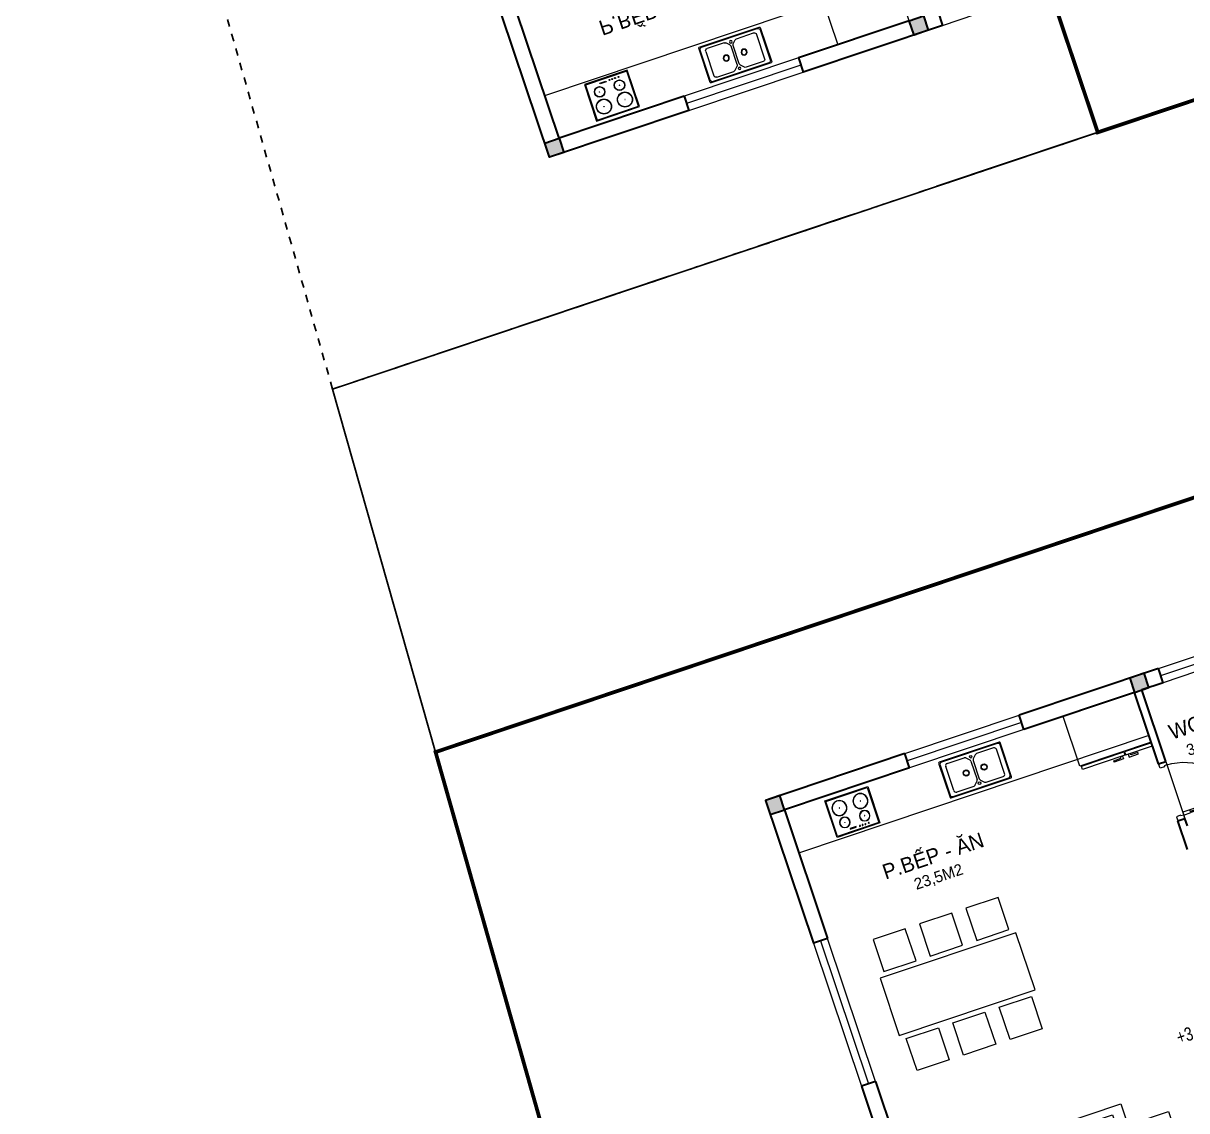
# Model space of a CAD drawing. Header units: metres. Extents: x 568336 to 569219, y 2065964 to 2066430.
# Drawn here: x 568524.19 to 568539.63, y 2066027.63 to 2066042.06 of the extents above; entities that cross this region are included whole.
import ezdxf

# ---------------------------------------------------------------- set-up
doc = ezdxf.new("R2010")
doc.units = ezdxf.units.M
for name, pattern in [('$AUDIT_BAD_LTYPE2', [0]), ('CENTER', [2, 1.25, -0.25, 0.25, -0.25]), ('HIDDEN', [0.375, 0.25, -0.125])]:
    doc.linetypes.add(name, pattern=pattern)
doc.layers.get('0').update_dxf_attribs({"linetype": 'CONTINUOUS'})
for name, color, linetype, lineweight in [('-CENTER', 143, 'CENTER', 13), ('-CONCRETE', 1, 'CONTINUOUS', 35), ('-DOOR', 137, 'CONTINUOUS', 9), ('-FURNITURE', 46, 'CONTINUOUS', 9), ('-HATCH', 8, 'CONTINUOUS', 5), ('-STEEL1', 1, 'CONTINUOUS', 35), ('-TEXT', 7, 'CONTINUOUS', 15), ('-WALL', 4, 'CONTINUOUS', 35), ('TEXT25', 2, 'CONTINUOUS', 13)]:
    doc.layers.add(name, color=color, linetype=linetype, lineweight=lineweight)
for name, color, linetype in [('-RANH GIOI LO DAT', 12, 'CONTINUOUS'), ('ChiaLo', 128, 'CENTER'), ('ViaHeS', 32, 'CONTINUOUS')]:
    doc.layers.add(name, color=color, linetype=linetype)
doc.styles.add('1', font='arial.ttf')
doc.styles.add('SVN_AVO_thuong', font='')
doc.styles.add('T1', font='', dxfattribs={"height": 200})
doc.styles.add('vnavanth', font='', dxfattribs={"width": 0.8})
doc.styles.get('SVN_AVO_thuong').set_extended_font_data('SVN-Avo')
doc.styles.get('T1').set_extended_font_data('VNgeometric Light')
doc.styles.get('vnavanth').set_extended_font_data('.VnAvantH')

# ---------------------------------------------------------------- blocks, each defined once
blk = doc.blocks.new('M4- T2')
at = {"layer": '-RANH GIOI LO DAT', "linetype": 'HIDDEN', "ltscale": 10, "const_width": 50}
blk.add_lwpolyline([(716773, 48541), (722773, 48541), (722773, 28541), (716773, 28541)], close=True, dxfattribs=at)
blk = doc.blocks.new('A$C14986441')
at = {"ltscale": 3}
for p, q in [((-250, 420), (-250, -420)), ((240, 430), (-240, 430)), ((-200, 325), (-200, 87)), ((170, 355), (-170, 355)), ((200, 87), (200, 325)), ((250, -420), (250, 420)), ((-191, 66), (-149, 24)), ((-128, 15), (128, 15)), ((149, 24), (191, 66)), ((-200, -325), (-200, -87)), ((-191, -66), (-149, -24)), ((-128, -15), (128, -15)), ((149, -24), (191, -66)), ((200, -87), (200, -325)), ((-240, -430), (240, -430)), ((170, -355), (-170, -355))]:
    blk.add_line(p, q, dxfattribs=at)
blk.add_lwpolyline([(240, -390), (240, 390, 0.414214), (210, 420), (-210, 420, 0.414214), (-240, 390), (-240, -390, 0.414214), (-210, -420), (210, -420, 0.414214)], format="xyb", close=True, dxfattribs=at)
for centre, radius in [((0, 125), 40), ((0, 125), 35), ((-186, 0), 17.5), ((185, 0), 17.5), ((0, -125), 40), ((0, -125), 35)]:
    blk.add_circle(centre, radius, dxfattribs=at)
for centre, radius, start, end in [((-240, 420), 10, 90, 180), ((-170, 325), 30, 90, 180), ((170, 325), 30, 0, 90), ((240, 420), 10, 0, 90), ((-170, 87), 30, 180, 225), ((-128, 45), 30, 225, 270), ((128, 45), 30, 270, 315), ((170, 87), 30, 315, 0), ((-170, -87), 30, 135, 180), ((-128, -45), 30, 90, 135), ((128, -45), 30, 45, 90), ((170, -87), 30, 0, 45), ((-240, -420), 10, 180, 270), ((-170, -325), 30, 180, 270), ((170, -325), 30, 270, 0), ((240, -420), 10, 270, 0)]:
    blk.add_arc(centre, radius, start, end, dxfattribs=at)
blk = doc.blocks.new('A$C55AD6C8F')
at = {"ltscale": 3}
for p, q in [((-750, 624), (-750, 1000)), ((-750, 1000), (-704, 1000)), ((-704, 1000), (-704, 624)), ((0, 1000), (-695, 1000)), ((-695, 1000), (-695, 0)), ((0, 0), (0, 1000)), ((-704, 624), (-750, 624)), ((-750, 613), (-750, 18)), ((-704, 613), (-750, 613)), ((-704, 18), (-704, 613)), ((-750, 18), (-704, 18)), ((-695, 0), (0, 0))]:
    blk.add_line(p, q, dxfattribs=at)
at = {"ltscale": 3, "elevation": 0}
for points in [[(-750, 688), (-750, 657), (-790, 657), (-790, 788), (-771, 788), (-771, 688)], [(-750, 549), (-750, 580), (-790, 580), (-790, 449), (-771, 449), (-771, 549)]]:
    blk.add_lwpolyline(points, close=True, dxfattribs=at)
blk = doc.blocks.new('A$C23F441E4')
at = {"ltscale": 3}
blk.add_lwpolyline([(-300, 0), (-300, -510), (300, -510), (300, 0), (-300, 0)], dxfattribs=at)
for points in [[(-290, -10), (-290, -500), (290, -500), (290, -10)], [(-100, -46), (-15, -46), (-15, -56), (-100, -56)]]:
    blk.add_lwpolyline(points, close=True, dxfattribs=at)
for centre, radius in [((-139, -156), 70), ((-139, -156), 67), ((-139, -156), 2), ((37, -48), 6.6), ((74, -48), 6.6), ((139, -156), 70), ((139, -156), 67), ((112, -48), 6.6), ((139, -156), 2), ((160, -48), 6.6), ((-147, -359), 100), ((-147, -359), 97), ((147, -359), 100), ((147, -359), 97), ((-147, -359), 2), ((147, -359), 2)]:
    blk.add_circle(centre, radius, dxfattribs=at)
blk = doc.blocks.new('ghe11asdsdsdsd')
at = {"layer": '-FURNITURE', "ltscale": 5}
for p, q in [((-454, 642), (-454, -60)), ((447, 643), (445, -59)), ((339, 75), (-348, 74)), ((445, -59), (-454, -60))]:
    blk.add_line(p, q, dxfattribs=at)
for centre, radius, start, end in [((-330, 640), 103, 97.7909, 180.472), ((14, -3057), 3816, 85.1505, 95.3732), ((322, 644), 103, 359.5522, 82.2333), ((-557, 172), 481, 73.628, 77.6744), ((-435, 586), 50, 17.2905, 73.628), ((-753, 311), 469, 329.603, 39.8271), ((-1717, 235), 1379, 353.2677, 15.3477), ((745, 311), 469, 140.0382, 210.2652), ((1709, 233), 1379, 164.5193, 186.6002), ((428, 586), 50, 106.2084, 162.5459), ((548, 172), 481, 102.162, 106.2084), ((-1, -1576), 1730, 79.6029, 100.5814)]:
    blk.add_arc(centre, radius, start, end, dxfattribs=at)
blk = doc.blocks.new('GHE600')
at = {"layer": '-FURNITURE'}
for p, q in [((269950, 8710), (270650, 8710)), ((269950, 8043), (270650, 8043))]:
    blk.add_line(p, q, dxfattribs=at)
for points in [[(270146, 9595), (270146, 10095), (270646, 10095), (270646, 9595)], [(269850, 9526), (270650, 9526), (270650, 7226), (269850, 7226)], [(269950, 9376), (270650, 9376), (270650, 7376), (269950, 7376)], [(270146, 7158), (270146, 6658), (270646, 6658), (270646, 7158)]]:
    blk.add_lwpolyline(points, close=True, dxfattribs=at)
at = {"layer": '-FURNITURE', "elevation": 0}
for points in [[(271287, 9830), (270646, 9832)], [(272038, 6909), (272634, 6908), (272634, 9823), (272038, 9826)], [(270262, 9595), (270262, 9526)], [(270262, 7226), (270262, 7158)], [(270646, 6917), (271287, 6913)]]:
    blk.add_lwpolyline(points, dxfattribs=at)
at = {"layer": '-FURNITURE'}
for centre, radius in [((270396, 9845), 200), ((270396, 9845), 150), ((270396, 6908), 200), ((270396, 6908), 150)]:
    blk.add_circle(centre, radius, dxfattribs=at)
at = {"layer": '-FURNITURE', "extrusion": (0, 0, -1)}
blk.add_ellipse((271662, 8365), major_axis=(0, 750), ratio=0.589994, dxfattribs=at)
at = {"layer": '-FURNITURE', "zscale": 0.83397927038413}
for p, xscale, yscale, rotation in [((271659, 10145, 0), 0.83397927038413, 0.83397927038413, 179.9447021404027), ((271659, 6608, 0), -0.8339792703841301, 0.8339792703841301, 0.05529785959737722)]:
    blk.add_blockref('ghe11asdsdsdsd', p, dxfattribs=dict(at, xscale=xscale, yscale=yscale, rotation=rotation))
blk = doc.blocks.new('A$C2896516a')
for points in [[(75, 1386), (525, 1386), (525, 1836), (75, 1836), (75, 1386)], [(725, 1386), (1175, 1386), (1175, 1836), (725, 1836), (725, 1386)], [(1375, 1386), (1825, 1386), (1825, 1836), (1375, 1836), (1375, 1386)], [(75, 450), (525, 450), (525, 0), (75, 0), (75, 450)], [(725, 450), (1175, 450), (1175, 0), (725, 0), (725, 450)], [(1375, 450), (1825, 450), (1825, 0), (1375, 0), (1375, 450)]]:
    blk.add_lwpolyline(points)
blk.add_lwpolyline([(0, 518), (1900, 518), (1900, 1318), (0, 1318)], close=True)
blk = doc.blocks.new('*U18')
at = {"linetype": '$AUDIT_BAD_LTYPE2'}
for p, q in [((70, 100), (70, 600)), ((90, 600), (90, 100))]:
    blk.add_line(p, q, dxfattribs=at)
for points in [[(50, 600), (90, 600), (90, 700), (50, 700), (50, 600)], [(50, 603), (50, 100)], [(50, 100), (90, 100), (90, 0), (50, 0), (50, 100)]]:
    blk.add_lwpolyline(points)
for points in [[(118, 495), (118, 664), (90, 664), (90, 636), (113, 636), (113, 495)], [(0, 0), (50, 0), (50, -40), (60, -40), (60, -100), (0, -100)], [(800, 0), (750, 0), (750, -40), (740, -40), (740, -100), (800, -100)]]:
    blk.add_lwpolyline(points, close=True)
at = {"linetype": '$AUDIT_BAD_LTYPE2', "ltscale": 0.3}
blk.add_arc((50, 0), 700, 0, 90, dxfattribs=at)
blk = doc.blocks.new('A$C5C575821')
at = {"layer": '-CONCRETE'}
h = blk.add_hatch(color=256, dxfattribs=at)
h.dxf.hatch_style = 1
h.paths.add_polyline_path([(0, 200), (0, 0), (200, 0), (200, 200)])
blk.add_lwpolyline([(0, 0), (200, 0), (200, 200), (0, 200)], close=True, dxfattribs=at)
blk = doc.blocks.new('TRUC M6')
at = {"layer": '-WALL'}
for p in [(-200, 12490), (4900, 12490), (6600, 12490), (-200, 6890), (-200, 2190), (6600, 2190), (-200, -200), (1813, -2310), (6600, -2310)]:
    blk.add_blockref('A$C5C575821', p, dxfattribs=at)
blk = doc.blocks.new('M6-T2')
at = {"layer": '-DOOR'}
for points in [[(199835, -87101), (201435, -87101), (201435, -87301), (199835, -87301)], [(203386, -87101), (204086, -87101), (204086, -87301), (203386, -87301)], [(198086, -89101), (197886, -89101), (197886, -91101), (198086, -91101)]]:
    blk.add_lwpolyline(points, close=True, dxfattribs=at)
for points in [[(201435, -87201), (199835, -87201)], [(203386, -87201), (204086, -87201)], [(197986, -89101), (197986, -91101)]]:
    blk.add_lwpolyline(points, dxfattribs=at)
at = {"layer": '-FURNITURE'}
blk.add_line((198086, -87901), (202986, -87901), dxfattribs=at)
at = {"layer": '-HATCH'}
blk.add_line((203086, -88301), (203086, -89101), dxfattribs=at)
at = {"layer": '-RANH GIOI LO DAT', "linetype": 'HIDDEN', "ltscale": 10, "const_width": 50}
blk.add_lwpolyline([(204886, -85101), (193941, -85101), (193327, -98109), (199996, -105101), (204886, -105101)], close=True, dxfattribs=at)
at = {"layer": '-WALL'}
for p, q in [((199835, -87101), (197886, -87101)), ((197886, -87101), (197886, -89101)), ((199835, -87301), (199835, -87101)), ((203386, -87101), (201435, -87101)), ((201435, -87301), (201435, -87101)), ((203386, -87301), (203386, -87101)), ((199835, -87301), (198086, -87301)), ((198086, -87301), (198086, -89101)), ((202986, -87301), (201435, -87301)), ((202986, -88301), (202986, -87301)), ((203086, -88301), (203086, -87301)), ((203386, -87301), (203086, -87301)), ((202986, -88301), (203086, -88301)), ((198086, -89101), (197886, -89101)), ((202986, -89501), (202986, -89101)), ((202986, -89101), (203086, -89101)), ((203086, -89201), (203086, -89101)), ((197886, -91101), (197886, -93550)), ((198086, -91101), (197886, -91101)), ((198086, -91101), (198086, -93550))]:
    blk.add_line(p, q, dxfattribs=at)
at = {"layer": '-DOOR', "xscale": -1, "rotation": 270}
blk.add_blockref('*U18', (203086, -89101), dxfattribs=at)
at = {"layer": '-DOOR', "rotation": 270}
blk.add_blockref('GHE600', (191547, 177430), dxfattribs=at)
at = {"layer": '-FURNITURE', "xscale": -1}
for name, p, rotation in [('A$C23F441E4', (198931, -87869), 180), ('A$C55AD6C8F', (201986, -87301), 270)]:
    blk.add_blockref(name, p, dxfattribs=dict(at, rotation=rotation))
at = {"layer": '-FURNITURE', "rotation": 270}
blk.add_blockref('A$C14986441', (200652, -87604), dxfattribs=at)
at = {"layer": '-FURNITURE'}
blk.add_blockref('A$C2896516a', (198578, -91141), dxfattribs=at)
at = {"layer": '-STEEL1'}
blk.add_blockref('TRUC M6', (198086, -99791), dxfattribs=at)
at = {"layer": '-TEXT', "color": 2, "style": 'vnavanth'}
blk.add_text('wc2A', height=200, dxfattribs=at).set_placement((203255, -88056))
at = {"layer": '-TEXT', "style": '1', "width": 0.75}
blk.add_text('+3.900', height=180, dxfattribs=at).set_placement((202060, -91916, 0))
at = {"layer": 'TEXT25'}
for s, height, style, p in [('3M2', 150, 'T1', (203397, -88329)), ('P.BẾP - ĂN', 200, 'SVN_AVO_thuong', (199062, -88606)), ('23,5M2', 150, 'T1', (199407, -88865))]:
    blk.add_text(s, height=height, rotation=360, dxfattribs=dict(at, style=style)).set_placement(p)
blk = doc.blocks.new('M6-T2.1')
at = {"layer": '-DOOR'}
for points in [[(620722, -87101), (622322, -87101), (622322, -87301), (620722, -87301)], [(624273, -87101), (624973, -87101), (624973, -87301), (624273, -87301)]]:
    blk.add_lwpolyline(points, close=True, dxfattribs=at)
blk.add_lwpolyline([(622322, -87201), (620722, -87201)], dxfattribs=at)
at = {"layer": '-FURNITURE'}
blk.add_line((618973, -87901), (623873, -87901), dxfattribs=at)
at = {"layer": '-RANH GIOI LO DAT', "linetype": 'HIDDEN', "ltscale": 10}
for p, q in [((625773, -85101), (615064, -85101)), ((615064, -85101), (615773, -100107)), ((625773, -105101), (625773, -85101))]:
    blk.add_line(p, q, dxfattribs=at)
at = {"layer": '-WALL'}
for p, q in [((620722, -87101), (618773, -87101)), ((618773, -87101), (618773, -89101)), ((620722, -87301), (620722, -87101)), ((624273, -87101), (622322, -87101)), ((622322, -87301), (622322, -87101)), ((624273, -87301), (624273, -87101)), ((620722, -87301), (618973, -87301)), ((618973, -87301), (618973, -89101)), ((623873, -87301), (622322, -87301))]:
    blk.add_line(p, q, dxfattribs=at)
at = {"layer": '-FURNITURE'}
for name, p, xscale, rotation in [('A$C23F441E4', (619818, -87869), -0.9999999999999998, 180), ('A$C55AD6C8F', (622873, -87301), -0.9999999999999999, 270)]:
    blk.add_blockref(name, p, dxfattribs=dict(at, xscale=xscale, rotation=rotation))
at = {"layer": '-FURNITURE', "rotation": 270}
blk.add_blockref('A$C14986441', (621539, -87604), dxfattribs=at)
at = {"layer": '-STEEL1'}
blk.add_blockref('TRUC M6', (618973, -99791), dxfattribs=at)
at = {"layer": 'TEXT25', "style": 'SVN_AVO_thuong'}
blk.add_text('P.BẾP - ĂN', height=200, rotation=360, dxfattribs=at).set_placement((619949, -88606))

msp = doc.modelspace()

# ---------------------------------------------------------------- linework, layer by layer
at = {"layer": 'ChiaLo', "ltscale": 5}
for points in [[(568583.279, 2066076.755), (568589.642, 2066057.794), (568528.296, 2066037.207)], [(568532.085, 2066059.575), (568538.448, 2066040.614)], [(568529.663, 2066032.391), (568591.233, 2066053.054), (568597.596, 2066034.093)]]:
    msp.add_lwpolyline(points, dxfattribs=at)
at = {"layer": 'ViaHeS'}
msp.add_lwpolyline([(568591.233, 2066053.054), (568589.642, 2066057.794), (568528.296, 2066037.207), (568529.663, 2066032.391)], close=True, dxfattribs=at)

# ---------------------------------------------------------------- next in the draw order: block references
at = {"layer": '-CENTER', "color": 2, "true_color": 0xf1eb1f, "xscale": -0.001, "yscale": 0.001, "zscale": 0.001, "rotation": 198.5514997287698}
msp.add_blockref('M4- T2', (567843.477, 2065858.586), dxfattribs=at)
at = {"layer": '-WALL', "color": 2, "true_color": 0xf1eb1f, "xscale": 0.001, "yscale": 0.001, "zscale": 0.001, "rotation": 18.55170735274905}
msp.add_blockref('M6-T2', (568318.724, 2066051.366), dxfattribs=at)

# ---------------------------------------------------------------- next in the draw order: block references
at = {"layer": '-WALL', "color": 2, "true_color": 0xf1eb1f, "xscale": -0.001, "yscale": 0.001, "zscale": 0.001, "rotation": 198.5516004350626}
msp.add_blockref('M6-T2.1', (567972.268, 2065760.84), dxfattribs=at)

doc.saveas('drawing.dxf')
